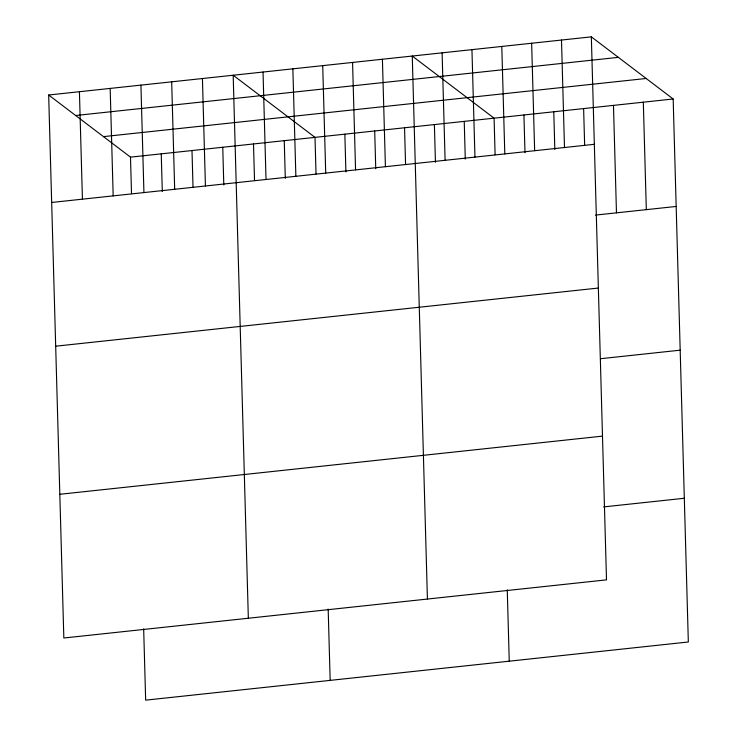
<?xml version="1.0" encoding="UTF-8"?>
<svg xmlns="http://www.w3.org/2000/svg" width="737" height="737" viewBox="0 0 737 737"><rect width="100%" height="100%" fill="white"/><g stroke="black" fill="none" stroke-linecap="round" stroke-linejoin="round"><path stroke-width="1.11" d="M591.341 36.85L606.505 579.862L63.833 638.012L48.67 95.009L591.341 36.85L673.167 98.988L688.33 641.991L145.659 700.15L143.669 628.864M75.671 115.506L618.343 57.357M103.493 136.631L646.165 78.481M48.67 95.009L130.495 157.138L673.167 98.988M51.673 202.463L594.335 144.314M595.468 215.093L676.17 206.452M55.68 346.197L598.352 288.047M600.591 358.707L680.177 350.176M59.817 494.287L602.488 436.129M603.621 506.909L684.314 498.267M643.318 102.185L646.321 209.649M613.47 105.382L616.473 212.846M583.621 108.579L584.644 145.161M561.493 40.047L564.496 147.511M553.773 111.775L554.832 149.51M531.644 43.243L534.647 150.707M523.933 114.981L524.984 152.706M501.796 46.449L504.799 153.904M495.107 154.761L494.085 118.178L412.259 56.04L427.423 599.052M507.259 589.895L509.249 661.19M471.947 49.646L474.95 157.11M464.236 121.375L465.287 159.1M442.108 52.843L445.102 160.307M434.388 124.571L435.447 162.297M404.539 127.768L405.562 164.351M382.411 59.236L385.414 166.7M374.7 130.974L375.75 168.699M352.562 62.442L355.566 169.897M344.852 134.171L345.902 171.896M322.714 65.639L325.717 173.103M316.026 173.95L315.003 137.368L233.178 75.229L248.341 618.242M328.177 609.084L330.167 680.38M292.865 68.836L295.869 176.3M284.252 140.666L285.302 178.391M263.026 72.033L266.02 179.496M253.5 143.955L254.523 180.537M222.749 147.253L223.799 184.978M202.426 78.527L205.43 185.991M191.998 150.551L193.02 187.134M171.675 81.825L174.678 189.289M161.246 153.849L162.297 191.574M140.924 85.114L143.927 192.578M130.495 157.138L131.518 193.72M110.172 88.412L113.176 195.876M79.421 91.71L82.424 199.174"/></g></svg>
